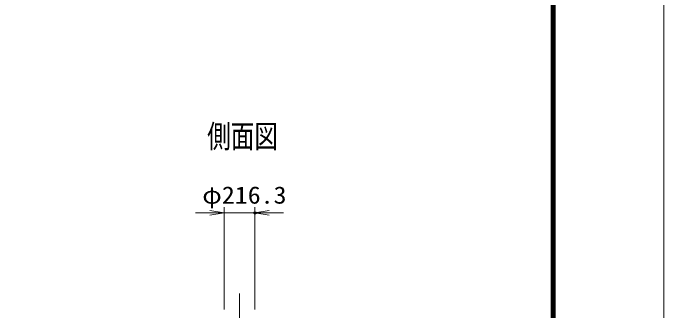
# Model space of a CAD drawing. Units: millimetres, scale not verified. Extents: x -11880 to 11880, y -8400 to 8400.
# Drawn here: x 7314 to 11880, y 584 to 2671 of the extents above; entities that cross this region are included whole.
import ezdxf
from ezdxf.enums import TextEntityAlignment as Align

# ---------------------------------------------------------------- set-up
doc = ezdxf.new("R2010")
doc.units = ezdxf.units.MM
doc.header["$LTSCALE"] = 30
doc.header["$PDMODE"] = 32
doc.header["$PDSIZE"] = 15
doc.linetypes.add('USER1', pattern=[18, 12, -1.5, 3, -1.5])
for name, color, linetype, lineweight in [('0-0_D-TTL', 7, 'Continuous', 18), ('0-2_軸線', 200, 'USER1', 15), ('0-4_寸法線', 4, 'Continuous', 18), ('0-5_0', 7, 'Continuous', 18)]:
    doc.layers.add(name, color=color, linetype=linetype, lineweight=lineweight)
doc.layers.add('0-6_Defpoints', color=7, linetype='Continuous')
doc.layers.add('0-C_文字', color=254, linetype='Continuous')
doc.styles.add('ＭＳ ゴシック', font='')
doc.styles.get('ＭＳ ゴシック').set_extended_font_data('MS Gothic')

# ---------------------------------------------------------------- blocks, each defined once
blk = doc.blocks.new('_Open')
at = {"layer": '0-5_0', "color": 4}
blk.add_line((-30, 5), (0, 0), dxfattribs=at)
blk.add_lwpolyline([(-30, -5), (0, 0), (-30, 0)], dxfattribs=at)

msp = doc.modelspace()

# ---------------------------------------------------------------- linework, layer by layer
at = {"layer": '0-0_D-TTL'}
for points in [[(-11880, -8400), (11880, -8400), (11880, 8400), (-11880, 8400)], [(-11116.29, 7779.43), (11116.29, 7779.43), (11116.29, -7777.71), (-11116.29, -7777.71)], [(-11109.21, 7772.36), (11109.21, 7772.36), (11109.21, -7770.64), (-11109.21, -7770.64)], [(-11102.14, 7765.29), (11102.14, 7765.29), (11102.14, -7763.57), (-11102.14, -7763.57)], [(-11095.07, 7758.21), (11095.07, 7758.21), (11095.07, -7756.5), (-11095.07, -7756.5)], [(-11088, 7751.14), (11088, 7751.14), (11088, -7749.43), (-11088, -7749.43)]]:
    msp.add_lwpolyline(points, close=True, dxfattribs=at)
at = {"layer": '0-2_軸線'}
msp.add_line((8902.46, 701.2), (8902.46, -1532.84), dxfattribs=at)
at = {"layer": '0-4_寸法線'}
for p, q in [((8794.31, 586.63), (8794.31, 1306.11)), ((9010.61, 586.63), (9010.61, 1306.11)), ((8694.31, 1266.11), (8594.31, 1266.11)), ((8794.31, 1266.11), (9010.61, 1266.11)), ((9110.61, 1266.11), (9210.61, 1266.11))]:
    msp.add_line(p, q, dxfattribs=at)
at = {"layer": '0-6_Defpoints'}
msp.add_point((9010.61, 1266.11), dxfattribs=at)

# ---------------------------------------------------------------- block references
at = {"layer": '0-4_寸法線', "xscale": 3.333333, "yscale": 3.333333}
msp.add_blockref('_Open', (8794.31, 1266.11), dxfattribs=at)
at = {"layer": '0-4_寸法線', "xscale": 3.333333, "yscale": 3.333333, "rotation": 180}
msp.add_blockref('_Open', (9010.61, 1266.11), dxfattribs=at)

# ---------------------------------------------------------------- texts
at = {"layer": '0-4_寸法線', "color": 254, "style": 'ＭＳ ゴシック', "width": 1.1}
msp.add_text('φ216.3', height=121.2, dxfattribs=at).set_placement((8640.86, 1294.79), align=Align.BOTTOM_LEFT)
at = {"layer": '0-C_文字', "style": 'ＭＳ ゴシック', "width": 0.75}
msp.add_text('側面図', height=161.7, dxfattribs=at).set_placement((8675.86, 1675.21), align=Align.BOTTOM_LEFT)

doc.saveas('drawing.dxf')
